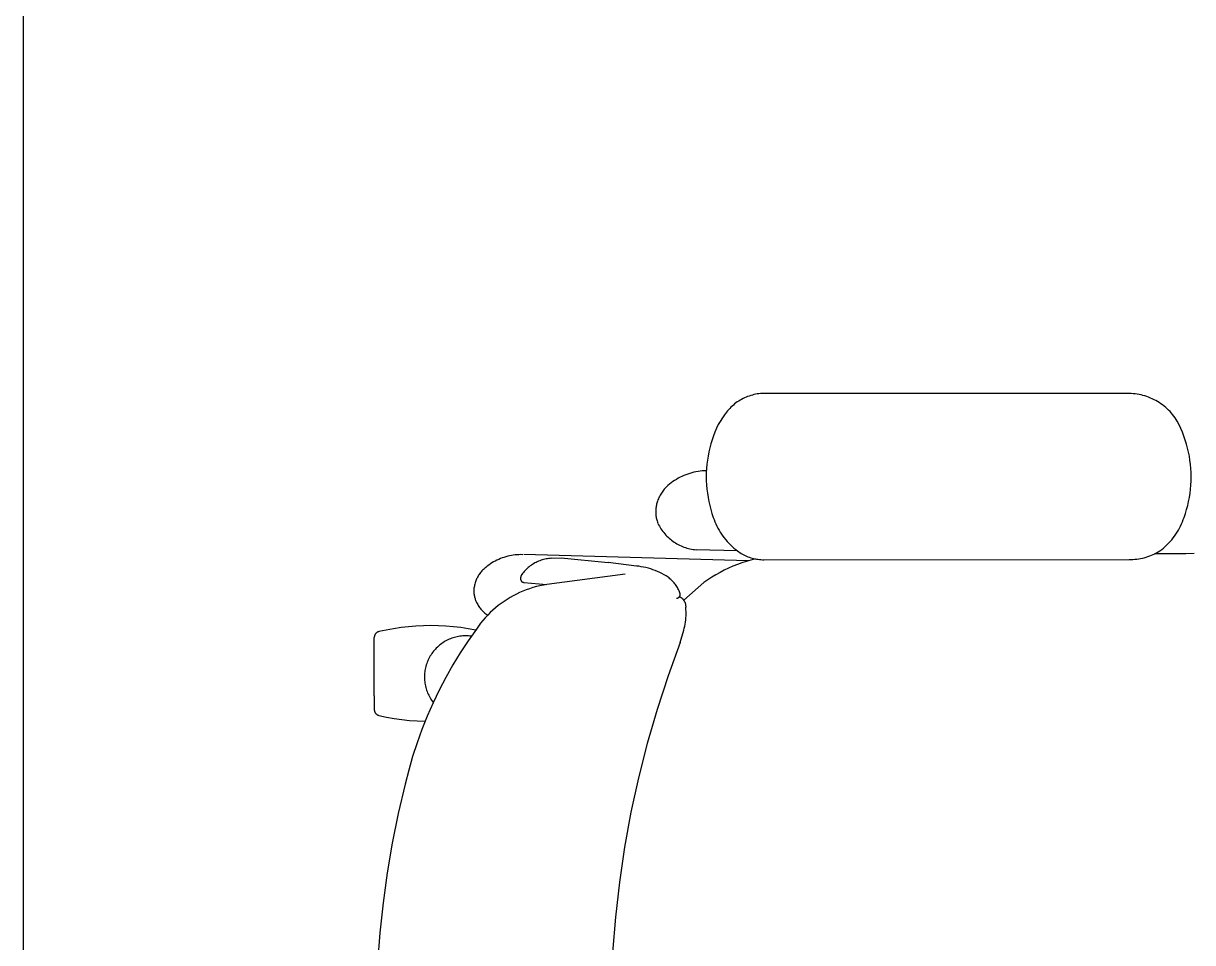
# Model space of a CAD drawing. Header units: inches. Extents: x 4 to 2210, y 3 to 2073.
# Drawn here: x 1266.43 to 1286.99, y 1969.43 to 1985.59 of the extents above; entities that cross this region are included whole.
import ezdxf

# ---------------------------------------------------------------- set-up
doc = ezdxf.new("R2010")
doc.units = ezdxf.units.IN
doc.header["$MEASUREMENT"] = 0
doc.layers.add('Planon_construction', color=253, linetype='Continuous')
doc.layers.add('Planon_workspace', color=210, linetype='Continuous')

# ---------------------------------------------------------------- blocks, each defined once
blk = doc.blocks.new('8 person table')
at = {"layer": 'Planon_construction'}
for p, q in [((-620.08, 1060.99, 0), (-620.59, 1060.7, 0)), ((-619.56, 1061.26, 0), (-620.08, 1060.99, 0)), ((-619.03, 1061.52, 0), (-619.56, 1061.26, 0)), ((-618.5, 1061.75, 0), (-619.03, 1061.52, 0)), ((-617.95, 1061.97, 0), (-618.5, 1061.75, 0)), ((-617.4, 1062.17, 0), (-617.95, 1061.97, 0)), ((-616.84, 1062.35, 0), (-617.4, 1062.17, 0)), ((-616.28, 1062.51, 0), (-616.84, 1062.35, 0)), ((-615.71, 1062.66, 0), (-616.28, 1062.51, 0)), ((-615.14, 1062.78, 0), (-615.71, 1062.66, 0)), ((-614.56, 1062.89, 0), (-615.14, 1062.78, 0)), ((-613.98, 1062.97, 0), (-614.56, 1062.89, 0)), ((-613.4, 1063.04, 0), (-613.98, 1062.97, 0)), ((-612.82, 1063.08, 0), (-613.4, 1063.04, 0)), ((-612.23, 1063.11, 0), (-612.82, 1063.08, 0)), ((-483.77, 1063.06, 0), (-612.23, 1063.11, 0)), ((-483.07, 1063.03, 0), (-483.77, 1063.06, 0)), ((-482.37, 1062.98, 0), (-483.07, 1063.03, 0)), ((-481.67, 1062.91, 0), (-482.37, 1062.98, 0)), ((-480.97, 1062.81, 0), (-481.67, 1062.91, 0)), ((-480.28, 1062.69, 0), (-480.97, 1062.81, 0)), ((-479.6, 1062.55, 0), (-480.28, 1062.69, 0)), ((-478.92, 1062.38, 0), (-479.6, 1062.55, 0)), ((-478.24, 1062.19, 0), (-478.92, 1062.38, 0)), ((-477.58, 1061.97, 0), (-478.24, 1062.19, 0)), ((-476.92, 1061.73, 0), (-477.58, 1061.97, 0)), ((-476.27, 1061.47, 0), (-476.92, 1061.73, 0)), ((-475.63, 1061.19, 0), (-476.27, 1061.47, 0)), ((-474.99, 1060.88, 0), (-475.63, 1061.19, 0)), ((-474.37, 1060.56, 0), (-474.99, 1060.88, 0)), ((-625.04, 1056.93, 0), (-625.41, 1056.48, 0)), ((-624.65, 1057.37, 0), (-625.04, 1056.93, 0)), ((-624.25, 1057.8, 0), (-624.65, 1057.37, 0)), ((-623.84, 1058.22, 0), (-624.25, 1057.8, 0)), ((-623.41, 1058.62, 0), (-623.84, 1058.22, 0)), ((-622.97, 1059, 0), (-623.41, 1058.62, 0)), ((-622.52, 1059.37, 0), (-622.97, 1059, 0)), ((-622.05, 1059.73, 0), (-622.52, 1059.37, 0)), ((-621.57, 1060.07, 0), (-622.05, 1059.73, 0)), ((-621.09, 1060.39, 0), (-621.57, 1060.07, 0)), ((-620.59, 1060.7, 0), (-621.09, 1060.39, 0)), ((-473.77, 1060.21, 0), (-474.37, 1060.56, 0)), ((-473.17, 1059.84, 0), (-473.77, 1060.21, 0)), ((-472.59, 1059.45, 0), (-473.17, 1059.84, 0)), ((-472.02, 1059.04, 0), (-472.59, 1059.45, 0)), ((-471.46, 1058.61, 0), (-472.02, 1059.04, 0)), ((-470.92, 1058.16, 0), (-471.46, 1058.61, 0)), ((-470.4, 1057.7, 0), (-470.92, 1058.16, 0)), ((-469.89, 1057.21, 0), (-470.4, 1057.7, 0)), ((-469.4, 1056.71, 0), (-469.89, 1057.21, 0)), ((-626.1, 1055.53, 0), (-628.25, 1052.15, 0)), ((-625.76, 1056.01, 0), (-626.1, 1055.53, 0)), ((-625.41, 1056.48, 0), (-625.76, 1056.01, 0)), ((-468.93, 1056.19, 0), (-469.4, 1056.71, 0)), ((-468.48, 1055.66, 0), (-468.93, 1056.19, 0)), ((-468.04, 1055.11, 0), (-468.48, 1055.66, 0)), ((-467.62, 1054.55, 0), (-468.04, 1055.11, 0)), ((-467.23, 1053.97, 0), (-467.62, 1054.55, 0)), ((-466.85, 1053.38, 0), (-467.23, 1053.97, 0)), ((-466.19, 1052.08, 0), (-466.85, 1053.38, 0)), ((-629.43, 1049.49, 0), (-629.96, 1048.12, 0)), ((-628.86, 1050.83, 0), (-629.43, 1049.49, 0)), ((-628.25, 1052.15, 0), (-628.86, 1050.83, 0)), ((-465.58, 1050.76, 0), (-466.19, 1052.08, 0)), ((-465.01, 1049.42, 0), (-465.58, 1050.76, 0)), ((-464.49, 1048.05, 0), (-465.01, 1049.42, 0)), ((-630.86, 1045.35, 0), (-631.24, 1043.94, 0)), ((-630.44, 1046.74, 0), (-630.86, 1045.35, 0)), ((-629.96, 1048.12, 0), (-630.44, 1046.74, 0)), ((-464.02, 1046.68, 0), (-464.49, 1048.05, 0)), ((-463.59, 1045.28, 0), (-464.02, 1046.68, 0)), ((-463.22, 1043.88, 0), (-463.59, 1045.28, 0)), ((-631.85, 1041.08, 0), (-632.08, 1039.64, 0)), ((-631.57, 1042.51, 0), (-631.85, 1041.08, 0)), ((-631.24, 1043.94, 0), (-631.57, 1042.51, 0)), ((-462.89, 1042.46, 0), (-463.22, 1043.88, 0)), ((-462.61, 1041.03, 0), (-462.89, 1042.46, 0)), ((-462.38, 1039.59, 0), (-462.61, 1041.03, 0)), ((-632.39, 1036.74, 0), (-632.47, 1035.28, 0)), ((-632.26, 1038.19, 0), (-632.39, 1036.74, 0)), ((-632.08, 1039.64, 0), (-632.26, 1038.19, 0)), ((-462.21, 1038.14, 0), (-462.38, 1039.59, 0)), ((-462.08, 1036.69, 0), (-462.21, 1038.14, 0)), ((-462, 1035.24, 0), (-462.08, 1036.69, 0)), ((-644.25, 1032.07, 0), (-644.85, 1031.63, 0)), ((-643.64, 1032.48, 0), (-644.25, 1032.07, 0)), ((-643.01, 1032.87, 0), (-643.64, 1032.48, 0)), ((-642.37, 1033.24, 0), (-643.01, 1032.87, 0)), ((-641.71, 1033.59, 0), (-642.37, 1033.24, 0)), ((-641.04, 1033.92, 0), (-641.71, 1033.59, 0)), ((-640.37, 1034.22, 0), (-641.04, 1033.92, 0)), ((-639.68, 1034.49, 0), (-640.37, 1034.22, 0)), ((-638.98, 1034.75, 0), (-639.68, 1034.49, 0)), ((-638.28, 1034.98, 0), (-638.98, 1034.75, 0)), ((-637.57, 1035.18, 0), (-638.28, 1034.98, 0)), ((-636.85, 1035.37, 0), (-637.57, 1035.18, 0)), ((-636.12, 1035.52, 0), (-636.85, 1035.37, 0)), ((-635.39, 1035.65, 0), (-636.12, 1035.52, 0)), ((-634.66, 1035.76, 0), (-635.39, 1035.65, 0)), ((-633.92, 1035.84, 0), (-634.66, 1035.76, 0)), ((-633.18, 1035.89, 0), (-633.92, 1035.84, 0)), ((-632.44, 1035.92, 0), (-633.18, 1035.89, 0)), ((-632.47, 1035.28, 0), (-632.5, 1033.82, 0)), ((-632.5, 1033.82, 0), (-632.48, 1032.36, 0)), ((-632.48, 1032.36, 0), (-632.4, 1030.9, 0)), ((-462.07, 1030.87, 0), (-462, 1032.33, 0)), ((-461.97, 1033.78, 0), (-462, 1035.24, 0)), ((-462, 1032.33, 0), (-461.97, 1033.78, 0)), ((-648.29, 1028.03, 0), (-648.52, 1027.65, 0)), ((-648.05, 1028.4, 0), (-648.29, 1028.03, 0)), ((-647.79, 1028.75, 0), (-648.05, 1028.4, 0)), ((-647.52, 1029.1, 0), (-647.79, 1028.75, 0)), ((-647.24, 1029.44, 0), (-647.52, 1029.1, 0)), ((-646.95, 1029.77, 0), (-647.24, 1029.44, 0)), ((-646.64, 1030.09, 0), (-646.95, 1029.77, 0)), ((-646.33, 1030.4, 0), (-646.64, 1030.09, 0)), ((-646.01, 1030.7, 0), (-646.33, 1030.4, 0)), ((-645.44, 1031.18, 0), (-646.01, 1030.7, 0)), ((-644.85, 1031.63, 0), (-645.44, 1031.18, 0)), ((-632.4, 1030.9, 0), (-632.28, 1029.45, 0)), ((-632.28, 1029.45, 0), (-632.11, 1028, 0)), ((-632.11, 1028, 0), (-631.88, 1026.55, 0)), ((-462.6, 1026.54, 0), (-462.37, 1027.97, 0)), ((-462.37, 1027.97, 0), (-462.2, 1029.42, 0)), ((-462.2, 1029.42, 0), (-462.07, 1030.87, 0)), ((-649.96, 1024.18, 0), (-650.04, 1023.81, 0)), ((-649.86, 1024.54, 0), (-649.96, 1024.18, 0)), ((-649.76, 1024.9, 0), (-649.86, 1024.54, 0)), ((-649.64, 1025.26, 0), (-649.76, 1024.9, 0)), ((-649.49, 1025.68, 0), (-649.64, 1025.26, 0)), ((-649.32, 1026.08, 0), (-649.49, 1025.68, 0)), ((-649.14, 1026.49, 0), (-649.32, 1026.08, 0)), ((-648.95, 1026.88, 0), (-649.14, 1026.49, 0)), ((-648.74, 1027.27, 0), (-648.95, 1026.88, 0)), ((-648.52, 1027.65, 0), (-648.74, 1027.27, 0)), ((-631.88, 1026.55, 0), (-631.61, 1025.12, 0)), ((-631.61, 1025.12, 0), (-631.28, 1023.7, 0)), ((-463.19, 1023.69, 0), (-462.87, 1025.11, 0)), ((-462.87, 1025.11, 0), (-462.6, 1026.54, 0)), ((-650.26, 1021.95, 0), (-650.27, 1021.57, 0)), ((-650.27, 1021.57, 0), (-650.26, 1021.19, 0)), ((-650.24, 1022.32, 0), (-650.26, 1021.95, 0)), ((-650.26, 1021.19, 0), (-650.24, 1020.82, 0)), ((-650.21, 1022.7, 0), (-650.24, 1022.32, 0)), ((-650.24, 1020.82, 0), (-650.21, 1020.44, 0)), ((-650.16, 1023.07, 0), (-650.21, 1022.7, 0)), ((-650.21, 1020.44, 0), (-650.17, 1020.07, 0)), ((-650.17, 1020.07, 0), (-650.11, 1019.7, 0)), ((-650.11, 1023.44, 0), (-650.16, 1023.07, 0)), ((-650.04, 1023.81, 0), (-650.11, 1023.44, 0)), ((-631.28, 1023.7, 0), (-630.91, 1022.28, 0)), ((-630.91, 1022.28, 0), (-630.48, 1020.89, 0)), ((-630.48, 1020.89, 0), (-630.01, 1019.51, 0)), ((-464.46, 1019.51, 0), (-463.99, 1020.88, 0)), ((-463.99, 1020.88, 0), (-463.57, 1022.28, 0)), ((-463.57, 1022.28, 0), (-463.19, 1023.69, 0)), ((-650.11, 1019.7, 0), (-650.05, 1019.33, 0)), ((-650.05, 1019.33, 0), (-649.97, 1018.96, 0)), ((-649.97, 1018.96, 0), (-649.87, 1018.6, 0)), ((-649.87, 1018.6, 0), (-649.77, 1018.24, 0)), ((-649.77, 1018.24, 0), (-649.65, 1017.88, 0)), ((-649.65, 1017.88, 0), (-649.52, 1017.52, 0)), ((-649.48, 1017.41, 0), (-649.24, 1016.91, 0)), ((-649.24, 1016.91, 0), (-648.98, 1016.43, 0)), ((-648.98, 1016.43, 0), (-648.7, 1015.95, 0)), ((-648.7, 1015.95, 0), (-648.41, 1015.48, 0)), ((-630.01, 1019.51, 0), (-629.74, 1018.73, 0)), ((-629.74, 1018.73, 0), (-629.44, 1017.97, 0)), ((-629.44, 1017.97, 0), (-629.12, 1017.21, 0)), ((-629.12, 1017.21, 0), (-628.77, 1016.47, 0)), ((-628.77, 1016.47, 0), (-628.4, 1015.74, 0)), ((-628.4, 1015.74, 0), (-628, 1015.02, 0)), ((-466.48, 1015.02, 0), (-466.08, 1015.74, 0)), ((-466.08, 1015.74, 0), (-465.7, 1016.47, 0)), ((-465.7, 1016.47, 0), (-465.35, 1017.21, 0)), ((-465.35, 1017.21, 0), (-465.03, 1017.97, 0)), ((-465.03, 1017.97, 0), (-464.73, 1018.73, 0)), ((-464.73, 1018.73, 0), (-464.46, 1019.51, 0)), ((-648.41, 1015.48, 0), (-648.1, 1015.02, 0)), ((-648.1, 1015.02, 0), (-647.78, 1014.58, 0)), ((-647.78, 1014.58, 0), (-647.44, 1014.14, 0)), ((-647.44, 1014.14, 0), (-647.08, 1013.72, 0)), ((-647.08, 1013.72, 0), (-646.72, 1013.31, 0)), ((-646.72, 1013.31, 0), (-646.33, 1012.91, 0)), ((-646.33, 1012.91, 0), (-645.94, 1012.52, 0)), ((-645.94, 1012.52, 0), (-645.53, 1012.15, 0)), ((-645.53, 1012.15, 0), (-645.11, 1011.79, 0)), ((-645.11, 1011.79, 0), (-644.68, 1011.45, 0)), ((-628, 1015.02, 0), (-627.58, 1014.32, 0)), ((-627.58, 1014.32, 0), (-627.13, 1013.63, 0)), ((-627.13, 1013.63, 0), (-626.66, 1012.96, 0)), ((-626.66, 1012.96, 0), (-626.17, 1012.3, 0)), ((-626.17, 1012.3, 0), (-625.66, 1011.66, 0)), ((-625.66, 1011.66, 0), (-625.12, 1011.04, 0)), ((-469.35, 1011.04, 0), (-468.82, 1011.66, 0)), ((-468.82, 1011.66, 0), (-468.3, 1012.3, 0)), ((-468.3, 1012.3, 0), (-467.81, 1012.96, 0)), ((-467.81, 1012.96, 0), (-467.34, 1013.63, 0)), ((-467.34, 1013.63, 0), (-466.9, 1014.32, 0)), ((-466.9, 1014.32, 0), (-466.48, 1015.02, 0)), ((-644.68, 1011.45, 0), (-644.24, 1011.12, 0)), ((-644.24, 1011.12, 0), (-643.78, 1010.81, 0)), ((-643.78, 1010.81, 0), (-643.32, 1010.51, 0)), ((-643.32, 1010.51, 0), (-642.84, 1010.23, 0)), ((-642.84, 1010.23, 0), (-642.36, 1009.96, 0)), ((-642.36, 1009.96, 0), (-641.87, 1009.71, 0)), ((-641.87, 1009.71, 0), (-641.37, 1009.48, 0)), ((-641.37, 1009.48, 0), (-640.86, 1009.27, 0)), ((-640.86, 1009.27, 0), (-640.34, 1009.07, 0)), ((-640.34, 1009.07, 0), (-639.82, 1008.89, 0)), ((-639.82, 1008.89, 0), (-639.29, 1008.73, 0)), ((-639.29, 1008.73, 0), (-638.76, 1008.58, 0)), ((-638.76, 1008.58, 0), (-638.22, 1008.46, 0)), ((-638.22, 1008.46, 0), (-637.68, 1008.35, 0)), ((-637.68, 1008.35, 0), (-637.14, 1008.26, 0)), ((-637.14, 1008.26, 0), (-636.59, 1008.19, 0)), ((-636.59, 1008.19, 0), (-636.04, 1008.14, 0)), ((-621.5, 1007.71, 0), (-636.04, 1008.14, 0)), ((-625.12, 1011.04, 0), (-624.57, 1010.43, 0)), ((-624.57, 1010.43, 0), (-623.99, 1009.85, 0)), ((-623.99, 1009.85, 0), (-623.4, 1009.28, 0)), ((-623.4, 1009.28, 0), (-622.78, 1008.74, 0)), ((-622.78, 1008.74, 0), (-622.15, 1008.21, 0)), ((-622.15, 1008.21, 0), (-621.5, 1007.71, 0)), ((-621.5, 1007.71, 0), (-621.08, 1007.4, 0)), ((-621.08, 1007.4, 0), (-620.65, 1007.11, 0)), ((-473.55, 1007.37, 0), (-472.97, 1007.71, 0)), ((-472.97, 1007.71, 0), (-472.32, 1008.21, 0)), ((-472.32, 1008.21, 0), (-471.69, 1008.74, 0)), ((-471.69, 1008.74, 0), (-471.08, 1009.28, 0)), ((-471.08, 1009.28, 0), (-470.48, 1009.85, 0)), ((-470.48, 1009.85, 0), (-469.91, 1010.43, 0)), ((-469.91, 1010.43, 0), (-469.35, 1011.04, 0)), ((-707.85, 1003.5, 0), (-708.41, 1003.14, 0)), ((-707.27, 1003.84, 0), (-707.85, 1003.5, 0)), ((-706.69, 1004.16, 0), (-707.27, 1003.84, 0)), ((-706.09, 1004.46, 0), (-706.69, 1004.16, 0)), ((-705.49, 1004.74, 0), (-706.09, 1004.46, 0)), ((-704.87, 1005, 0), (-705.49, 1004.74, 0)), ((-704.25, 1005.24, 0), (-704.87, 1005, 0)), ((-703.62, 1005.46, 0), (-704.25, 1005.24, 0)), ((-702.98, 1005.65, 0), (-703.62, 1005.46, 0)), ((-702.33, 1005.83, 0), (-702.98, 1005.65, 0)), ((-701.68, 1005.98, 0), (-702.33, 1005.83, 0)), ((-701.03, 1006.1, 0), (-701.68, 1005.98, 0)), ((-700.37, 1006.21, 0), (-701.03, 1006.1, 0)), ((-699.71, 1006.29, 0), (-700.37, 1006.21, 0)), ((-699.04, 1006.35, 0), (-699.71, 1006.29, 0)), ((-698.38, 1006.39, 0), (-699.04, 1006.35, 0)), ((-697.71, 1006.4, 0), (-698.38, 1006.39, 0)), ((-697.04, 1006.39, 0), (-697.71, 1006.4, 0)), ((-617.76, 1004.22, 0), (-696.59, 1006.4, 0)), ((-692.78, 1003.47, 0), (-693.19, 1003.23, 0)), ((-692.36, 1003.69, 0), (-692.78, 1003.47, 0)), ((-691.93, 1003.89, 0), (-692.36, 1003.69, 0)), ((-691.49, 1004.08, 0), (-691.93, 1003.89, 0)), ((-691.05, 1004.26, 0), (-691.49, 1004.08, 0)), ((-690.6, 1004.42, 0), (-691.05, 1004.26, 0)), ((-690.15, 1004.56, 0), (-690.6, 1004.42, 0)), ((-689.69, 1004.69, 0), (-690.15, 1004.56, 0)), ((-689.23, 1004.81, 0), (-689.69, 1004.69, 0)), ((-688.77, 1004.9, 0), (-689.23, 1004.81, 0)), ((-688.3, 1004.98, 0), (-688.77, 1004.9, 0)), ((-687.83, 1005.05, 0), (-688.3, 1004.98, 0)), ((-687.35, 1005.09, 0), (-687.83, 1005.05, 0)), ((-686.88, 1005.13, 0), (-687.35, 1005.09, 0)), ((-686.88, 1005.13, 0), (-683.53, 1005.25, 0)), ((-683.53, 1005.25, 0), (-666.93, 1003.69, 0)), ((-657.07, 1002.4, 0), (-666.93, 1003.69, 0)), ((-619.99, 1003.51, 0), (-621.56, 1002.95, 0)), ((-620.65, 1007.11, 0), (-620.2, 1006.83, 0)), ((-620.2, 1006.83, 0), (-619.75, 1006.56, 0)), ((-618.4, 1004.03, 0), (-619.99, 1003.51, 0)), ((-619.75, 1006.56, 0), (-619.29, 1006.31, 0)), ((-619.29, 1006.31, 0), (-618.82, 1006.08, 0)), ((-618.82, 1006.08, 0), (-618.34, 1005.87, 0)), ((-616.79, 1004.49, 0), (-618.4, 1004.03, 0)), ((-618.34, 1005.87, 0), (-617.86, 1005.67, 0)), ((-617.86, 1005.67, 0), (-617.37, 1005.49, 0)), ((-617.37, 1005.49, 0), (-616.87, 1005.32, 0)), ((-616.87, 1005.32, 0), (-616.37, 1005.17, 0)), ((-615.17, 1004.9, 0), (-616.79, 1004.49, 0)), ((-616.37, 1005.17, 0), (-615.86, 1005.04, 0)), ((-615.86, 1005.04, 0), (-615.35, 1004.93, 0)), ((-615.35, 1004.93, 0), (-614.83, 1004.84, 0)), ((-614.83, 1004.84, 0), (-614.32, 1004.76, 0)), ((-614.32, 1004.76, 0), (-613.8, 1004.7, 0)), ((-613.8, 1004.7, 0), (-613.27, 1004.66, 0)), ((-613.27, 1004.66, 0), (-612.75, 1004.64, 0)), ((-612.75, 1004.64, 0), (-612.23, 1004.63, 0)), ((-612.23, 1004.63, 0), (-483.76, 1004.71, 0)), ((-483.76, 1004.71, 0), (-483.09, 1004.71, 0)), ((-483.09, 1004.71, 0), (-482.43, 1004.74, 0)), ((-482.43, 1004.74, 0), (-481.76, 1004.78, 0)), ((-481.76, 1004.78, 0), (-481.09, 1004.85, 0)), ((-481.09, 1004.85, 0), (-480.43, 1004.94, 0)), ((-480.43, 1004.94, 0), (-479.78, 1005.05, 0)), ((-479.78, 1005.05, 0), (-479.12, 1005.19, 0)), ((-479.12, 1005.19, 0), (-478.47, 1005.34, 0)), ((-478.47, 1005.34, 0), (-477.83, 1005.52, 0)), ((-477.83, 1005.52, 0), (-477.19, 1005.72, 0)), ((-477.19, 1005.72, 0), (-476.56, 1005.94, 0)), ((-476.56, 1005.94, 0), (-475.94, 1006.19, 0)), ((-475.94, 1006.19, 0), (-475.33, 1006.45, 0)), ((-475.33, 1006.45, 0), (-474.72, 1006.74, 0)), ((-463.86, 1006.65, 0), (-474.82, 1006.69, 0)), ((-474.72, 1006.74, 0), (-474.13, 1007.04, 0)), ((-474.13, 1007.04, 0), (-473.55, 1007.37, 0)), ((-460.93, 1006.8, 0), (-463.86, 1006.65, 0)), ((-712.53, 999.17, 0), (-712.72, 998.85, 0)), ((-712.32, 999.48, 0), (-712.53, 999.17, 0)), ((-712.1, 999.79, 0), (-712.32, 999.48, 0)), ((-711.87, 1000.09, 0), (-712.1, 999.79, 0)), ((-711.63, 1000.38, 0), (-711.87, 1000.09, 0)), ((-711.39, 1000.66, 0), (-711.63, 1000.38, 0)), ((-711.13, 1000.94, 0), (-711.39, 1000.66, 0)), ((-710.86, 1001.2, 0), (-711.13, 1000.94, 0)), ((-710.59, 1001.46, 0), (-710.86, 1001.2, 0)), ((-710.31, 1001.7, 0), (-710.59, 1001.46, 0)), ((-710.01, 1001.94, 0), (-710.31, 1001.7, 0)), ((-709.49, 1002.36, 0), (-710.01, 1001.94, 0)), ((-708.96, 1002.76, 0), (-709.49, 1002.36, 0)), ((-708.41, 1003.14, 0), (-708.96, 1002.76, 0)), ((-697.51, 999.18, 0), (-697.55, 999.1, 0)), ((-697.47, 999.26, 0), (-697.51, 999.18, 0)), ((-697.42, 999.34, 0), (-697.47, 999.26, 0)), ((-697.38, 999.42, 0), (-697.42, 999.34, 0)), ((-697.09, 999.8, 0), (-697.38, 999.42, 0)), ((-696.79, 1000.17, 0), (-697.09, 999.8, 0)), ((-696.48, 1000.53, 0), (-696.79, 1000.17, 0)), ((-696.16, 1000.88, 0), (-696.48, 1000.53, 0)), ((-695.83, 1001.22, 0), (-696.16, 1000.88, 0)), ((-695.48, 1001.54, 0), (-695.83, 1001.22, 0)), ((-695.13, 1001.86, 0), (-695.48, 1001.54, 0)), ((-694.76, 1002.16, 0), (-695.13, 1001.86, 0)), ((-694.38, 1002.45, 0), (-694.76, 1002.16, 0)), ((-693.99, 1002.72, 0), (-694.38, 1002.45, 0)), ((-693.6, 1002.99, 0), (-693.99, 1002.72, 0)), ((-693.19, 1003.23, 0), (-693.6, 1002.99, 0)), ((-660.97, 999.6, 0), (-688.54, 995.91, 0)), ((-656.22, 1002.3, 0), (-657.07, 1002.4, 0)), ((-655.37, 1002.18, 0), (-656.22, 1002.3, 0)), ((-654.53, 1002.02, 0), (-655.37, 1002.18, 0)), ((-653.69, 1001.83, 0), (-654.53, 1002.02, 0)), ((-652.86, 1001.62, 0), (-653.69, 1001.83, 0)), ((-652.04, 1001.38, 0), (-652.86, 1001.62, 0)), ((-651.23, 1001.11, 0), (-652.04, 1001.38, 0)), ((-650.43, 1000.81, 0), (-651.23, 1001.11, 0)), ((-649.63, 1000.48, 0), (-650.43, 1000.81, 0)), ((-648.85, 1000.13, 0), (-649.63, 1000.48, 0)), ((-648.08, 999.75, 0), (-648.85, 1000.13, 0)), ((-647.33, 999.35, 0), (-648.08, 999.75, 0)), ((-646.59, 998.92, 0), (-647.33, 999.35, 0)), ((-629.1, 999.35, 0), (-630.53, 998.48, 0)), ((-627.64, 1000.17, 0), (-629.1, 999.35, 0)), ((-626.16, 1000.94, 0), (-627.64, 1000.17, 0)), ((-624.65, 1001.66, 0), (-626.16, 1000.94, 0)), ((-623.12, 1002.33, 0), (-624.65, 1001.66, 0)), ((-621.56, 1002.95, 0), (-623.12, 1002.33, 0)), ((-714.05, 995.35, 0), (-714.12, 994.98, 0)), ((-713.97, 995.72, 0), (-714.05, 995.35, 0)), ((-713.88, 996.08, 0), (-713.97, 995.72, 0)), ((-713.78, 996.44, 0), (-713.88, 996.08, 0)), ((-713.66, 996.8, 0), (-713.78, 996.44, 0)), ((-713.54, 997.16, 0), (-713.66, 996.8, 0)), ((-713.4, 997.5, 0), (-713.54, 997.16, 0)), ((-713.24, 997.85, 0), (-713.4, 997.5, 0)), ((-713.08, 998.19, 0), (-713.24, 997.85, 0)), ((-712.91, 998.52, 0), (-713.08, 998.19, 0)), ((-712.72, 998.85, 0), (-712.91, 998.52, 0)), ((-697.78, 998.24, 0), (-697.79, 998.15, 0)), ((-697.79, 998.15, 0), (-697.79, 998.06, 0)), ((-697.79, 998.06, 0), (-697.79, 997.97, 0)), ((-697.79, 997.97, 0), (-697.79, 997.88, 0)), ((-697.79, 997.88, 0), (-697.79, 997.79, 0)), ((-697.79, 997.79, 0), (-697.78, 997.7, 0)), ((-697.77, 998.33, 0), (-697.78, 998.24, 0)), ((-697.78, 997.7, 0), (-697.77, 997.66, 0)), ((-697.76, 998.42, 0), (-697.77, 998.33, 0)), ((-697.77, 997.66, 0), (-697.76, 997.62, 0)), ((-697.74, 998.51, 0), (-697.76, 998.42, 0)), ((-697.76, 997.62, 0), (-697.75, 997.58, 0)), ((-697.75, 997.58, 0), (-697.74, 997.54, 0)), ((-697.72, 998.59, 0), (-697.74, 998.51, 0)), ((-697.74, 997.54, 0), (-697.73, 997.5, 0)), ((-697.73, 997.5, 0), (-697.72, 997.46, 0)), ((-697.7, 998.68, 0), (-697.72, 998.59, 0)), ((-697.72, 997.46, 0), (-697.7, 997.42, 0)), ((-697.67, 998.77, 0), (-697.7, 998.68, 0)), ((-697.7, 997.42, 0), (-697.69, 997.39, 0)), ((-697.69, 997.39, 0), (-697.67, 997.35, 0)), ((-697.65, 998.85, 0), (-697.67, 998.77, 0)), ((-697.67, 997.35, 0), (-697.65, 997.31, 0)), ((-697.62, 998.94, 0), (-697.65, 998.85, 0)), ((-697.65, 997.31, 0), (-697.63, 997.27, 0)), ((-697.63, 997.27, 0), (-697.61, 997.24, 0)), ((-697.58, 999.02, 0), (-697.62, 998.94, 0)), ((-697.61, 997.24, 0), (-697.59, 997.2, 0)), ((-697.59, 997.2, 0), (-697.56, 997.17, 0)), ((-697.55, 999.1, 0), (-697.58, 999.02, 0)), ((-697.56, 997.17, 0), (-697.54, 997.14, 0)), ((-697.54, 997.14, 0), (-697.51, 997.1, 0)), ((-697.51, 997.1, 0), (-697.48, 997.07, 0)), ((-697.48, 997.07, 0), (-697.46, 997.04, 0)), ((-697.46, 997.04, 0), (-697.43, 997.01, 0)), ((-697.43, 997.01, 0), (-697.4, 996.98, 0)), ((-697.4, 996.98, 0), (-697.37, 996.95, 0)), ((-697.37, 996.95, 0), (-697.33, 996.93, 0)), ((-697.33, 996.93, 0), (-697.3, 996.9, 0)), ((-697.3, 996.9, 0), (-697.27, 996.88, 0)), ((-697.27, 996.88, 0), (-697.23, 996.86, 0)), ((-697.23, 996.86, 0), (-697.2, 996.83, 0)), ((-697.2, 996.83, 0), (-697.16, 996.81, 0)), ((-697.16, 996.81, 0), (-697.13, 996.79, 0)), ((-697.13, 996.79, 0), (-697.09, 996.77, 0)), ((-697.09, 996.77, 0), (-697.05, 996.76, 0)), ((-697.05, 996.76, 0), (-697.01, 996.74, 0)), ((-697.01, 996.74, 0), (-696.97, 996.73, 0)), ((-696.97, 996.73, 0), (-696.93, 996.71, 0)), ((-696.93, 996.71, 0), (-696.89, 996.7, 0)), ((-696.89, 996.7, 0), (-696.85, 996.69, 0)), ((-696.85, 996.69, 0), (-696.81, 996.68, 0)), ((-696.81, 996.68, 0), (-696.77, 996.68, 0)), ((-696.77, 996.68, 0), (-696.73, 996.67, 0)), ((-696.73, 996.67, 0), (-696.69, 996.67, 0)), ((-696.69, 996.67, 0), (-696.65, 996.66, 0)), ((-696.65, 996.66, 0), (-688.54, 995.91, 0)), ((-692.23, 995.16, 0), (-693.44, 994.82, 0)), ((-691.01, 995.45, 0), (-692.23, 995.16, 0)), ((-689.78, 995.7, 0), (-691.01, 995.45, 0)), ((-688.54, 995.91, 0), (-689.78, 995.7, 0)), ((-646.25, 998.69, 0), (-646.59, 998.92, 0)), ((-645.91, 998.46, 0), (-646.25, 998.69, 0)), ((-645.58, 998.21, 0), (-645.91, 998.46, 0)), ((-645.26, 997.95, 0), (-645.58, 998.21, 0)), ((-644.96, 997.68, 0), (-645.26, 997.95, 0)), ((-644.66, 997.4, 0), (-644.96, 997.68, 0)), ((-644.37, 997.11, 0), (-644.66, 997.4, 0)), ((-644.09, 996.81, 0), (-644.37, 997.11, 0)), ((-643.82, 996.5, 0), (-644.09, 996.81, 0)), ((-643.56, 996.18, 0), (-643.82, 996.5, 0)), ((-643.31, 995.86, 0), (-643.56, 996.18, 0)), ((-643.08, 995.52, 0), (-643.31, 995.86, 0)), ((-642.85, 995.18, 0), (-643.08, 995.52, 0)), ((-642.64, 994.83, 0), (-642.85, 995.18, 0)), ((-633.3, 996.6, 0), (-640.37, 990.39, 0)), ((-631.93, 997.56, 0), (-633.3, 996.6, 0)), ((-630.53, 998.48, 0), (-631.93, 997.56, 0)), ((-714.21, 994.23, 0), (-714.23, 993.93, 0)), ((-714.23, 993.93, 0), (-714.23, 993.63, 0)), ((-714.23, 993.63, 0), (-714.22, 993.33, 0)), ((-714.22, 993.33, 0), (-714.2, 993.03, 0)), ((-714.17, 994.61, 0), (-714.21, 994.23, 0)), ((-714.2, 993.03, 0), (-714.18, 992.73, 0)), ((-714.18, 992.73, 0), (-714.14, 992.43, 0)), ((-714.12, 994.98, 0), (-714.17, 994.61, 0)), ((-714.14, 992.43, 0), (-714.1, 992.13, 0)), ((-714.1, 992.13, 0), (-714.04, 991.83, 0)), ((-714.04, 991.83, 0), (-713.97, 991.54, 0)), ((-713.97, 991.54, 0), (-713.9, 991.24, 0)), ((-713.9, 991.24, 0), (-713.81, 990.95, 0)), ((-713.81, 990.95, 0), (-713.72, 990.67, 0)), ((-701.49, 991.34, 0), (-702.56, 990.68, 0)), ((-700.39, 991.95, 0), (-701.49, 991.34, 0)), ((-699.28, 992.53, 0), (-700.39, 991.95, 0)), ((-698.14, 993.07, 0), (-699.28, 992.53, 0)), ((-696.99, 993.57, 0), (-698.14, 993.07, 0)), ((-695.82, 994.03, 0), (-696.99, 993.57, 0)), ((-694.64, 994.44, 0), (-695.82, 994.03, 0)), ((-693.44, 994.82, 0), (-694.64, 994.44, 0)), ((-642.98, 991.11, 0), (-642.94, 991.12, 0)), ((-642.94, 991.12, 0), (-642.89, 991.12, 0)), ((-642.89, 991.12, 0), (-642.84, 991.12, 0)), ((-642.84, 991.12, 0), (-642.8, 991.13, 0)), ((-642.8, 991.13, 0), (-642.75, 991.13, 0)), ((-642.75, 991.13, 0), (-642.71, 991.14, 0)), ((-642.71, 991.14, 0), (-642.66, 991.15, 0)), ((-642.66, 991.15, 0), (-642.61, 991.17, 0)), ((-642.44, 994.47, 0), (-642.64, 994.83, 0)), ((-642.61, 991.17, 0), (-642.57, 991.18, 0)), ((-642.57, 991.18, 0), (-642.53, 991.19, 0)), ((-642.53, 991.19, 0), (-642.48, 991.21, 0)), ((-642.48, 991.21, 0), (-642.44, 991.23, 0)), ((-642.25, 994.1, 0), (-642.44, 994.47, 0)), ((-642.44, 991.23, 0), (-642.4, 991.25, 0)), ((-642.4, 991.25, 0), (-642.35, 991.27, 0)), ((-642.35, 991.27, 0), (-642.31, 991.29, 0)), ((-642.31, 991.29, 0), (-642.27, 991.32, 0)), ((-642.27, 991.32, 0), (-642.23, 991.34, 0)), ((-642.07, 993.73, 0), (-642.25, 994.1, 0)), ((-642.23, 991.34, 0), (-642.19, 991.37, 0)), ((-642.19, 991.37, 0), (-642.16, 991.4, 0)), ((-642.16, 991.4, 0), (-642.12, 991.43, 0)), ((-642.12, 991.43, 0), (-642.08, 991.46, 0)), ((-642.08, 991.46, 0), (-642.05, 991.49, 0)), ((-641.91, 993.36, 0), (-642.07, 993.73, 0)), ((-642.05, 991.49, 0), (-642.02, 991.52, 0)), ((-642.02, 991.52, 0), (-641.98, 991.55, 0)), ((-641.89, 991.52, 0), (-641.99, 991.55, 0)), ((-641.98, 991.55, 0), (-641.95, 991.59, 0)), ((-641.95, 991.59, 0), (-641.92, 991.63, 0)), ((-641.92, 991.63, 0), (-641.89, 991.66, 0)), ((-641.76, 992.97, 0), (-641.91, 993.36, 0)), ((-641.89, 991.66, 0), (-641.87, 991.7, 0)), ((-641.79, 991.48, 0), (-641.89, 991.52, 0)), ((-641.87, 991.7, 0), (-641.84, 991.74, 0)), ((-641.84, 991.74, 0), (-641.81, 991.78, 0)), ((-641.81, 991.78, 0), (-641.79, 991.82, 0)), ((-641.79, 991.82, 0), (-641.77, 991.86, 0)), ((-641.69, 991.44, 0), (-641.79, 991.48, 0)), ((-641.77, 991.86, 0), (-641.75, 991.9, 0)), ((-641.63, 992.59, 0), (-641.76, 992.97, 0)), ((-641.75, 991.9, 0), (-641.73, 991.95, 0)), ((-641.73, 991.95, 0), (-641.71, 991.99, 0)), ((-641.71, 991.99, 0), (-641.7, 992.03, 0)), ((-641.7, 992.03, 0), (-641.68, 992.08, 0)), ((-641.59, 991.4, 0), (-641.69, 991.44, 0)), ((-641.68, 992.08, 0), (-641.67, 992.12, 0)), ((-641.67, 992.12, 0), (-641.66, 992.17, 0)), ((-641.66, 992.17, 0), (-641.65, 992.21, 0)), ((-641.65, 992.21, 0), (-641.64, 992.26, 0)), ((-641.64, 992.26, 0), (-641.63, 992.31, 0)), ((-641.62, 992.54, 0), (-641.63, 992.59, 0)), ((-641.63, 992.35, 0), (-641.62, 992.4, 0)), ((-641.63, 992.31, 0), (-641.63, 992.35, 0)), ((-641.62, 992.49, 0), (-641.62, 992.54, 0)), ((-641.62, 992.45, 0), (-641.62, 992.49, 0)), ((-641.62, 992.4, 0), (-641.62, 992.45, 0)), ((-641.5, 991.35, 0), (-641.59, 991.4, 0)), ((-641.41, 991.31, 0), (-641.5, 991.35, 0)), ((-641.31, 991.25, 0), (-641.41, 991.31, 0)), ((-641.23, 991.2, 0), (-641.31, 991.25, 0)), ((-641.14, 991.14, 0), (-641.23, 991.2, 0)), ((-641.05, 991.08, 0), (-641.14, 991.14, 0)), ((-640.97, 991.02, 0), (-641.05, 991.08, 0)), ((-640.89, 990.95, 0), (-640.97, 991.02, 0)), ((-640.81, 990.88, 0), (-640.89, 990.95, 0)), ((-713.72, 990.67, 0), (-713.62, 990.38, 0)), ((-713.62, 990.38, 0), (-713.5, 990.1, 0)), ((-713.5, 990.1, 0), (-713.38, 989.83, 0)), ((-713.38, 989.83, 0), (-713.25, 989.55, 0)), ((-713.25, 989.55, 0), (-713.07, 989.2, 0)), ((-713.07, 989.2, 0), (-712.87, 988.86, 0)), ((-712.87, 988.86, 0), (-712.66, 988.52, 0)), ((-712.66, 988.52, 0), (-712.45, 988.19, 0)), ((-712.45, 988.19, 0), (-712.22, 987.86, 0)), ((-712.22, 987.86, 0), (-711.98, 987.55, 0)), ((-711.98, 987.55, 0), (-711.73, 987.24, 0)), ((-711.73, 987.24, 0), (-711.47, 986.94, 0)), ((-711.47, 986.94, 0), (-711.2, 986.65, 0)), ((-707.56, 986.89, 0), (-708.47, 986.03, 0)), ((-706.61, 987.72, 0), (-707.56, 986.89, 0)), ((-705.64, 988.51, 0), (-706.61, 987.72, 0)), ((-704.64, 989.27, 0), (-705.64, 988.51, 0)), ((-703.61, 989.99, 0), (-704.64, 989.27, 0)), ((-702.56, 990.68, 0), (-703.61, 989.99, 0)), ((-640.73, 990.81, 0), (-640.81, 990.88, 0)), ((-640.66, 990.73, 0), (-640.73, 990.81, 0)), ((-640.59, 990.66, 0), (-640.66, 990.73, 0)), ((-640.52, 990.58, 0), (-640.59, 990.66, 0)), ((-640.45, 990.49, 0), (-640.52, 990.58, 0)), ((-640.39, 990.41, 0), (-640.45, 990.49, 0)), ((-640.33, 990.32, 0), (-640.39, 990.41, 0)), ((-640.27, 990.23, 0), (-640.33, 990.32, 0)), ((-640.22, 990.14, 0), (-640.27, 990.23, 0)), ((-640.17, 990.05, 0), (-640.22, 990.14, 0)), ((-640.12, 989.96, 0), (-640.17, 990.05, 0)), ((-640.07, 989.86, 0), (-640.12, 989.96, 0)), ((-640.03, 989.77, 0), (-640.07, 989.86, 0)), ((-639.99, 989.67, 0), (-640.03, 989.77, 0)), ((-639.96, 989.57, 0), (-639.99, 989.67, 0)), ((-639.96, 989.57, 0), (-639.69, 987.89, 0)), ((-639.63, 987.16, 0), (-639.69, 987.89, 0)), ((-639.6, 986.42, 0), (-639.63, 987.16, 0)), ((-711.04, 983.27, 0), (-711.83, 982.29, 0)), ((-711.2, 986.65, 0), (-710.92, 986.37, 0)), ((-710.22, 984.22, 0), (-711.04, 983.27, 0)), ((-710.92, 986.37, 0), (-710.63, 986.1, 0)), ((-710.63, 986.1, 0), (-710.33, 985.84, 0)), ((-710.33, 985.84, 0), (-710.02, 985.59, 0)), ((-709.36, 985.14, 0), (-710.22, 984.22, 0)), ((-710.02, 985.59, 0), (-709.7, 985.35, 0)), ((-709.7, 985.35, 0), (-709.38, 985.12, 0)), ((-708.47, 986.03, 0), (-709.36, 985.14, 0)), ((-639.92, 981.99, 0), (-639.81, 982.72, 0)), ((-639.81, 982.72, 0), (-639.72, 983.46, 0)), ((-639.72, 983.46, 0), (-639.66, 984.2, 0)), ((-639.66, 984.2, 0), (-639.61, 984.94, 0)), ((-639.61, 984.94, 0), (-639.6, 985.68, 0)), ((-639.6, 985.68, 0), (-639.6, 986.42, 0)), ((-748.75, 978.64, 0), (-748.8, 978.58, 0)), ((-748.71, 978.69, 0), (-748.75, 978.64, 0)), ((-748.66, 978.75, 0), (-748.71, 978.69, 0)), ((-748.61, 978.8, 0), (-748.66, 978.75, 0)), ((-748.56, 978.85, 0), (-748.61, 978.8, 0)), ((-748.5, 978.9, 0), (-748.56, 978.85, 0)), ((-748.45, 978.94, 0), (-748.5, 978.9, 0)), ((-748.39, 978.99, 0), (-748.45, 978.94, 0)), ((-748.33, 979.03, 0), (-748.39, 978.99, 0)), ((-748.27, 979.07, 0), (-748.33, 979.03, 0)), ((-748.21, 979.11, 0), (-748.27, 979.07, 0)), ((-748.15, 979.14, 0), (-748.21, 979.11, 0)), ((-748.09, 979.17, 0), (-748.15, 979.14, 0)), ((-748.02, 979.21, 0), (-748.09, 979.17, 0)), ((-747.96, 979.24, 0), (-748.02, 979.21, 0)), ((-747.89, 979.26, 0), (-747.96, 979.24, 0)), ((-747.82, 979.29, 0), (-747.89, 979.26, 0)), ((-747.76, 979.31, 0), (-747.82, 979.29, 0)), ((-747.69, 979.33, 0), (-747.76, 979.31, 0)), ((-747.62, 979.35, 0), (-747.69, 979.33, 0)), ((-745.04, 979.9, 0), (-747.62, 979.35, 0)), ((-742.44, 980.38, 0), (-745.04, 979.9, 0)), ((-739.83, 980.76, 0), (-742.44, 980.38, 0)), ((-737.21, 981.07, 0), (-739.83, 980.76, 0)), ((-734.58, 981.28, 0), (-737.21, 981.07, 0)), ((-731.94, 981.41, 0), (-734.58, 981.28, 0)), ((-729.3, 981.45, 0), (-731.94, 981.41, 0)), ((-726.66, 981.41, 0), (-729.3, 981.45, 0)), ((-724.03, 981.28, 0), (-726.66, 981.41, 0)), ((-721.4, 981.06, 0), (-724.03, 981.28, 0)), ((-718.78, 980.76, 0), (-721.4, 981.06, 0)), ((-716.17, 980.37, 0), (-718.78, 980.76, 0)), ((-713.3, 980.26, 0), (-716.21, 976.15, 0)), ((-713.57, 979.9, 0), (-716.17, 980.37, 0)), ((-712.58, 981.29, 0), (-713.3, 980.26, 0)), ((-711.83, 982.29, 0), (-712.58, 981.29, 0)), ((-641.68, 975.51, 0), (-640.4, 979.82, 0)), ((-640.4, 979.82, 0), (-640.22, 980.54, 0)), ((-640.22, 980.54, 0), (-640.06, 981.26, 0)), ((-640.06, 981.26, 0), (-639.92, 981.99, 0)), ((-749.22, 977.46, 0), (-749.23, 977.39, 0)), ((-749.23, 977.39, 0), (-749.23, 977.32, 0)), ((-749.23, 956.74, 0), (-749.23, 977.32, 0)), ((-749.21, 977.6, 0), (-749.22, 977.53, 0)), ((-749.22, 977.53, 0), (-749.22, 977.46, 0)), ((-749.2, 977.67, 0), (-749.21, 977.6, 0)), ((-749.18, 977.74, 0), (-749.2, 977.67, 0)), ((-749.17, 977.81, 0), (-749.18, 977.74, 0)), ((-749.15, 977.88, 0), (-749.17, 977.81, 0)), ((-749.13, 977.95, 0), (-749.15, 977.88, 0)), ((-749.11, 978.02, 0), (-749.13, 977.95, 0)), ((-749.08, 978.09, 0), (-749.11, 978.02, 0)), ((-749.05, 978.15, 0), (-749.08, 978.09, 0)), ((-749.02, 978.22, 0), (-749.05, 978.15, 0)), ((-748.99, 978.28, 0), (-749.02, 978.22, 0)), ((-748.96, 978.35, 0), (-748.99, 978.28, 0)), ((-748.92, 978.41, 0), (-748.96, 978.35, 0)), ((-748.88, 978.47, 0), (-748.92, 978.41, 0)), ((-748.84, 978.53, 0), (-748.88, 978.47, 0)), ((-748.8, 978.58, 0), (-748.84, 978.53, 0)), ((-726.31, 974.56, 0), (-726.69, 974.24, 0)), ((-725.92, 974.87, 0), (-726.31, 974.56, 0)), ((-725.52, 975.17, 0), (-725.92, 974.87, 0)), ((-725.11, 975.45, 0), (-725.52, 975.17, 0)), ((-724.69, 975.72, 0), (-725.11, 975.45, 0)), ((-724.26, 975.97, 0), (-724.69, 975.72, 0)), ((-723.83, 976.21, 0), (-724.26, 975.97, 0)), ((-723.38, 976.43, 0), (-723.83, 976.21, 0)), ((-722.93, 976.64, 0), (-723.38, 976.43, 0)), ((-722.47, 976.83, 0), (-722.93, 976.64, 0)), ((-722, 977.01, 0), (-722.47, 976.83, 0)), ((-721.53, 977.17, 0), (-722, 977.01, 0)), ((-721.05, 977.31, 0), (-721.53, 977.17, 0)), ((-720.57, 977.44, 0), (-721.05, 977.31, 0)), ((-720.08, 977.55, 0), (-720.57, 977.44, 0)), ((-719.6, 977.64, 0), (-720.08, 977.55, 0)), ((-719.1, 977.72, 0), (-719.6, 977.64, 0)), ((-718.61, 977.78, 0), (-719.1, 977.72, 0)), ((-716.21, 976.15, 0), (-718.98, 971.94, 0)), ((-718.11, 977.82, 0), (-718.61, 977.78, 0)), ((-717.61, 977.84, 0), (-718.11, 977.82, 0)), ((-717.12, 977.85, 0), (-717.61, 977.84, 0)), ((-716.62, 977.84, 0), (-717.12, 977.85, 0)), ((-716.12, 977.82, 0), (-716.62, 977.84, 0)), ((-715.62, 977.77, 0), (-716.12, 977.82, 0)), ((-715.13, 977.71, 0), (-715.62, 977.77, 0)), ((-641.68, 975.51, 0), (-645.94, 963.83, 0)), ((-729.55, 970.8, 0), (-729.8, 970.37, 0)), ((-729.28, 971.23, 0), (-729.55, 970.8, 0)), ((-729.01, 971.64, 0), (-729.28, 971.23, 0)), ((-728.72, 972.04, 0), (-729.01, 971.64, 0)), ((-728.41, 972.44, 0), (-728.72, 972.04, 0)), ((-728.09, 972.82, 0), (-728.41, 972.44, 0)), ((-727.76, 973.19, 0), (-728.09, 972.82, 0)), ((-727.42, 973.55, 0), (-727.76, 973.19, 0)), ((-727.06, 973.9, 0), (-727.42, 973.55, 0)), ((-726.69, 974.24, 0), (-727.06, 973.9, 0)), ((-718.98, 971.94, 0), (-721.6, 967.65, 0)), ((-731.22, 966.66, 0), (-731.32, 966.17, 0)), ((-731.1, 967.14, 0), (-731.22, 966.66, 0)), ((-730.96, 967.62, 0), (-731.1, 967.14, 0)), ((-730.81, 968.1, 0), (-730.96, 967.62, 0)), ((-730.64, 968.56, 0), (-730.81, 968.1, 0)), ((-730.45, 969.03, 0), (-730.64, 968.56, 0)), ((-730.25, 969.48, 0), (-730.45, 969.03, 0)), ((-730.03, 969.93, 0), (-730.25, 969.48, 0)), ((-729.8, 970.37, 0), (-730.03, 969.93, 0)), ((-721.6, 967.65, 0), (-724.08, 963.26, 0)), ((-731.59, 963.7, 0), (-731.6, 963.2, 0)), ((-731.6, 963.2, 0), (-731.58, 962.7, 0)), ((-731.57, 964.2, 0), (-731.59, 963.7, 0)), ((-731.58, 962.7, 0), (-731.55, 962.21, 0)), ((-731.54, 964.69, 0), (-731.57, 964.2, 0)), ((-731.55, 962.21, 0), (-731.5, 961.71, 0)), ((-731.48, 965.19, 0), (-731.54, 964.69, 0)), ((-731.41, 965.68, 0), (-731.48, 965.19, 0)), ((-731.32, 966.17, 0), (-731.41, 965.68, 0)), ((-724.08, 963.26, 0), (-726.41, 958.8, 0)), ((-645.94, 963.83, 0), (-649.8, 952, 0)), ((-731.5, 961.71, 0), (-731.44, 961.22, 0)), ((-731.44, 961.22, 0), (-731.35, 960.73, 0)), ((-731.35, 960.73, 0), (-731.25, 960.24, 0)), ((-731.25, 960.24, 0), (-731.14, 959.75, 0)), ((-731.14, 959.75, 0), (-731, 959.27, 0)), ((-731, 959.27, 0), (-730.85, 958.8, 0)), ((-730.85, 958.8, 0), (-730.69, 958.33, 0)), ((-730.69, 958.33, 0), (-730.51, 957.86, 0)), ((-726.41, 958.8, 0), (-728.58, 954.26, 0)), ((-749.23, 956.74, 0), (-749.23, 951.92, 0)), ((-728.58, 954.26, 0), (-730.61, 949.65, 0)), ((-730.51, 957.86, 0), (-730.31, 957.41, 0)), ((-730.31, 957.41, 0), (-730.1, 956.96, 0)), ((-730.1, 956.96, 0), (-729.87, 956.51, 0)), ((-729.87, 956.51, 0), (-729.62, 956.08, 0)), ((-729.62, 956.08, 0), (-729.36, 955.65, 0)), ((-729.36, 955.65, 0), (-729.09, 955.24, 0)), ((-729.09, 955.24, 0), (-728.8, 954.83, 0)), ((-728.8, 954.83, 0), (-728.5, 954.43, 0)), ((-749.23, 951.92, 0), (-749.23, 951.85, 0)), ((-749.23, 951.85, 0), (-749.22, 951.78, 0)), ((-749.22, 951.78, 0), (-749.22, 951.7, 0)), ((-749.22, 951.7, 0), (-749.21, 951.63, 0)), ((-749.21, 951.63, 0), (-749.2, 951.56, 0)), ((-749.2, 951.56, 0), (-749.18, 951.49, 0)), ((-749.18, 951.49, 0), (-749.17, 951.42, 0)), ((-749.17, 951.42, 0), (-749.15, 951.35, 0)), ((-749.15, 951.35, 0), (-749.13, 951.28, 0)), ((-749.13, 951.28, 0), (-749.11, 951.22, 0)), ((-749.11, 951.22, 0), (-749.08, 951.15, 0)), ((-749.08, 951.15, 0), (-749.05, 951.08, 0)), ((-749.05, 951.08, 0), (-749.02, 951.02, 0)), ((-749.02, 951.02, 0), (-748.99, 950.95, 0)), ((-748.99, 950.95, 0), (-748.96, 950.89, 0)), ((-748.96, 950.89, 0), (-748.92, 950.83, 0)), ((-748.92, 950.83, 0), (-748.88, 950.77, 0)), ((-748.88, 950.77, 0), (-748.84, 950.71, 0)), ((-748.84, 950.71, 0), (-748.8, 950.65, 0)), ((-748.8, 950.65, 0), (-748.75, 950.6, 0)), ((-748.75, 950.6, 0), (-748.71, 950.54, 0)), ((-748.71, 950.54, 0), (-748.66, 950.49, 0)), ((-748.66, 950.49, 0), (-748.61, 950.44, 0)), ((-748.61, 950.44, 0), (-748.56, 950.39, 0)), ((-748.56, 950.39, 0), (-748.5, 950.34, 0)), ((-748.5, 950.34, 0), (-748.45, 950.29, 0)), ((-748.45, 950.29, 0), (-748.39, 950.25, 0)), ((-748.39, 950.25, 0), (-748.33, 950.21, 0)), ((-748.33, 950.21, 0), (-748.27, 950.17, 0)), ((-748.27, 950.17, 0), (-748.21, 950.13, 0)), ((-748.21, 950.13, 0), (-748.15, 950.1, 0)), ((-748.15, 950.1, 0), (-748.09, 950.06, 0)), ((-748.09, 950.06, 0), (-748.02, 950.03, 0)), ((-748.02, 950.03, 0), (-747.96, 950, 0)), ((-747.96, 950, 0), (-747.89, 949.97, 0)), ((-747.89, 949.97, 0), (-747.82, 949.95, 0)), ((-747.82, 949.95, 0), (-747.76, 949.93, 0)), ((-747.76, 949.93, 0), (-747.69, 949.91, 0)), ((-747.69, 949.91, 0), (-747.62, 949.89, 0)), ((-747.62, 949.89, 0), (-744.94, 949.31, 0)), ((-649.8, 952, 0), (-653.27, 940.06, 0)), ((-744.94, 949.31, 0), (-742.25, 948.83, 0)), ((-742.25, 948.83, 0), (-739.54, 948.44, 0)), ((-739.54, 948.44, 0), (-736.82, 948.13, 0)), ((-736.82, 948.13, 0), (-734.1, 947.93, 0)), ((-734.1, 947.93, 0), (-731.36, 947.81, 0)), ((-730.61, 949.65, 0), (-732.48, 944.97, 0)), ((-732.48, 944.97, 0), (-734.19, 940.23, 0)), ((-734.19, 940.23, 0), (-735.74, 935.44, 0)), ((-653.27, 940.06, 0), (-656.33, 928, 0)), ((-735.74, 935.44, 0), (-737.12, 930.6, 0)), ((-737.12, 930.6, 0), (-738.35, 925.72, 0)), ((-738.35, 925.72, 0), (-740.79, 915.39, 0)), ((-656.33, 928, 0), (-658.98, 915.85, 0)), ((-740.79, 915.39, 0), (-742.9, 904.99, 0)), ((-658.98, 915.85, 0), (-661.21, 903.61, 0)), ((-742.9, 904.99, 0), (-744.7, 894.53, 0)), ((-661.21, 903.61, 0), (-663.04, 891.31, 0)), ((-744.7, 894.53, 0), (-746.17, 884.02, 0)), ((-663.04, 891.31, 0), (-664.44, 878.95, 0)), ((-746.17, 884.02, 0), (-747.32, 873.47, 0)), ((-664.44, 878.95, 0), (-665.43, 866.55, 0)), ((-747.32, 873.47, 0), (-748.14, 862.89, 0))]:
    blk.add_line(p, q, dxfattribs=at)

msp = doc.modelspace()

# ---------------------------------------------------------------- linework, layer by layer
at = {"layer": 'Planon_workspace'}
msp.add_lwpolyline([(1266.429, 2002.713), (1363.108, 2002.713), (1363.108, 1855.359), (1266.429, 1855.359)], close=True, dxfattribs=at)

# ---------------------------------------------------------------- block references
at = {"layer": 'Planon_construction', "xscale": 0.05, "yscale": 0.05, "zscale": 0.05}
msp.add_blockref('8 person table', (1310.061, 1925.93), dxfattribs=at)

doc.saveas('drawing.dxf')
